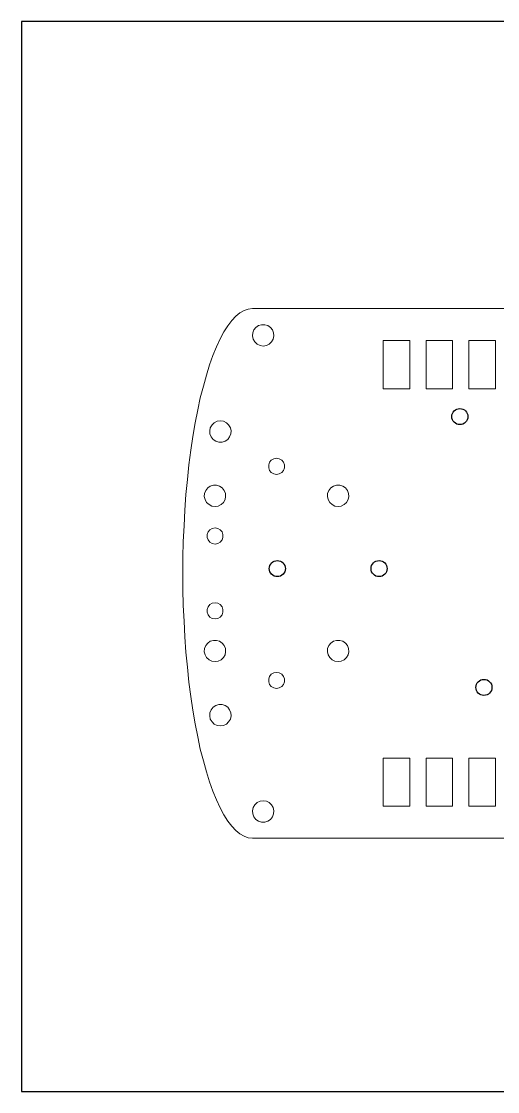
# Model space of a CAD drawing. Header units: millimetres. Extents: x -200 to 601, y -600 to 223.
# Drawn here: x 45.7 to 134.7, y 9.4 to 209.4 of the extents above; entities that cross this region are included whole.
import ezdxf

# ---------------------------------------------------------------- set-up
doc = ezdxf.new("R2010")
doc.units = ezdxf.units.MM
doc.header["$MEASUREMENT"] = 0
doc.layers.add('Layer 1', color=7, linetype='Continuous')

msp = doc.modelspace()

# ---------------------------------------------------------------- linework, layer by layer
msp.add_lwpolyline([(45.73934, 209.37071), (45.73934, 9.37071), (345.73934, 9.37071), (345.73934, 209.37071), (45.73934, 209.37071)])
for centre in [(127.63659, 135.51466), (93.54475, 107.10253), (112.54475, 107.10253), (132.13659, 84.91466)]:
    msp.add_circle(centre, 1.5)
at = {"layer": 'Layer 1', "lineweight": 0}
for points in [[(181.8873, 155.7291), (88.89509, 155.7291), (88.11898, 155.62325), (87.34286, 155.34103), (86.56674, 154.9177), (85.79063, 154.2827), (85.0498, 153.47132), (84.30898, 152.48354), (83.56813, 151.35465), (82.86258, 150.04937), (82.19231, 148.5677), (81.52203, 146.94493), (80.88703, 145.18104), (80.2873, 143.27603), (79.72287, 141.22992), (79.15841, 139.0427), (78.66454, 136.74964), (78.20591, 134.35076), (77.78259, 131.81075), (77.39452, 129.23548), (77.04174, 126.51909), (76.75953, 123.76742), (76.47731, 120.9452), (76.26563, 118.05242), (76.12453, 115.12437), (75.98341, 112.19632), (75.91285, 109.19771), (75.91285, 106.19909), (75.91285, 103.23575), (75.98341, 100.23714), (76.12453, 97.30909), (76.26563, 94.38104), (76.47731, 91.48826), (76.75953, 88.66603), (77.04174, 85.91437), (77.39452, 83.19798), (77.78259, 80.62271), (78.20591, 78.0827), (78.66454, 75.68382), (79.15841, 73.39076), (79.72287, 71.20353), (80.2873, 69.15743), (80.88703, 67.25242), (81.52203, 65.48853), (82.19231, 63.86576), (82.86258, 62.38409), (83.56813, 61.07883), (84.30898, 59.91465), (85.0498, 58.96216), (85.79063, 58.15076), (86.56674, 57.51576), (87.34286, 57.09242), (88.11898, 56.81021), (88.89509, 56.70438), (181.8873, 56.70438)], [(88.96563, 151.14299), (89.17731, 151.70743), (89.53009, 152.16603), (90.02396, 152.51881), (90.58842, 152.6952), (91.18815, 152.6952), (91.75258, 152.51881), (92.24648, 152.16603), (92.63453, 151.70743), (92.84618, 151.14299), (92.88148, 150.57853), (92.77565, 149.97881), (92.45814, 149.48493), (92.0348, 149.06159), (91.50563, 148.81465), (90.90591, 148.70882), (90.3062, 148.81465), (89.77704, 149.06159), (89.3537, 149.48493), (89.03619, 149.97881), (88.89509, 150.57853), (88.96563, 151.14299)], [(118.31674, 140.70076), (113.3073, 140.70076), (113.3073, 149.73188), (118.31674, 149.73188), (118.31674, 140.70076)], [(126.28954, 140.70076), (121.31536, 140.70076), (121.31536, 149.73188), (126.28954, 149.73188), (126.28954, 140.70076)], [(134.29757, 140.70076), (129.28815, 140.70076), (129.28815, 149.73188), (134.29757, 149.73188), (134.29757, 140.70076)], [(84.83815, 132.26938), (84.62647, 131.70492), (84.27369, 131.24632), (83.77981, 130.92881), (83.21536, 130.75242), (82.61563, 130.75242), (82.05119, 130.92881), (81.5573, 131.24632), (81.16925, 131.70492), (80.95759, 132.26938), (80.9223, 132.86909), (81.02813, 133.43354), (81.34564, 133.96271), (81.76898, 134.35076), (82.29814, 134.63297), (82.89787, 134.70353), (83.49757, 134.63297), (84.02674, 134.35076), (84.45008, 133.96271), (84.76759, 133.43354), (84.90868, 132.86909), (84.83815, 132.26938)], [(94.89231, 125.95465), (94.71592, 125.46075), (94.36315, 125.07271), (93.90452, 124.79049), (93.41064, 124.71993), (92.88148, 124.79049), (92.42287, 125.07271), (92.10536, 125.46075), (91.92897, 125.95465), (91.92897, 126.48382), (92.10536, 126.97771), (92.42287, 127.36576), (92.88148, 127.61271), (93.41064, 127.71854), (93.90452, 127.61271), (94.36315, 127.36576), (94.71592, 126.97771), (94.89231, 126.48382), (94.89231, 125.95465)], [(79.9698, 121.15688), (80.18148, 121.72132), (80.53425, 122.17992), (81.02813, 122.5327), (81.59259, 122.70909), (82.19231, 122.70909), (82.75675, 122.5327), (83.25065, 122.17992), (83.63869, 121.72132), (83.85035, 121.15688), (83.88564, 120.55715), (83.77981, 119.9927), (83.4623, 119.46353), (83.03897, 119.07548), (82.47453, 118.79327), (81.91007, 118.72271), (81.31037, 118.79327), (80.7812, 119.07548), (80.32257, 119.46353), (80.04036, 119.9927), (79.89926, 120.55715), (79.9698, 121.15688)], [(106.78091, 119.9927), (106.46342, 119.46353), (106.04008, 119.07548), (105.47565, 118.79327), (104.91119, 118.72271), (104.31146, 118.79327), (103.7823, 119.07548), (103.32369, 119.46353), (103.04147, 119.9927), (102.90035, 120.55715), (102.93564, 121.15688), (103.18259, 121.72132), (103.53537, 122.17992), (104.02924, 122.5327), (104.5937, 122.70909), (105.19341, 122.70909), (105.75786, 122.5327), (106.25174, 122.17992), (106.63981, 121.72132), (106.85147, 121.15688), (106.88676, 120.55715), (106.78091, 119.9927)], [(83.21536, 112.47853), (82.86258, 112.0552), (82.40397, 111.80827), (81.91007, 111.70242), (81.38091, 111.80827), (80.9223, 112.0552), (80.60481, 112.47853), (80.42842, 112.93714), (80.42842, 113.46631), (80.60481, 113.96021), (80.9223, 114.34825), (81.38091, 114.63049), (81.91007, 114.70103), (82.40397, 114.63049), (82.86258, 114.34825), (83.21536, 113.96021), (83.39174, 113.46631), (83.39174, 112.93714), (83.21536, 112.47853)], [(83.39174, 99.46105), (83.39174, 98.96715), (83.21536, 98.47325), (82.86258, 98.04994), (82.40397, 97.80299), (81.91007, 97.73243), (81.38091, 97.80299), (80.9223, 98.04994), (80.60481, 98.47325), (80.42842, 98.96715), (80.42842, 99.46105), (80.60481, 99.95492), (80.9223, 100.37826), (81.38091, 100.62521), (81.91007, 100.73104), (82.40397, 100.62521), (82.86258, 100.37826), (83.21536, 99.95492), (83.39174, 99.46105)], [(80.7812, 90.07715), (80.32257, 90.46521), (80.04036, 90.99438), (79.89926, 91.55882), (79.9698, 92.15854), (80.18148, 92.72298), (80.53425, 93.18159), (81.02813, 93.53436), (81.59259, 93.67548), (82.19231, 93.67548), (82.75675, 93.53436), (83.25065, 93.18159), (83.63869, 92.72298), (83.85035, 92.15854), (83.88564, 91.55882), (83.77981, 90.99438), (83.4623, 90.46521), (83.03897, 90.07715), (82.47453, 89.79493), (81.91007, 89.72437), (81.31037, 89.79493), (80.7812, 90.07715)], [(106.78091, 90.99438), (106.46342, 90.46521), (106.04008, 90.07715), (105.47565, 89.79493), (104.91119, 89.72437), (104.31146, 89.79493), (103.7823, 90.07715), (103.32369, 90.46521), (103.04147, 90.99438), (102.90035, 91.55882), (102.93564, 92.15854), (103.18259, 92.72298), (103.53537, 93.18159), (104.02924, 93.53436), (104.5937, 93.67548), (105.19341, 93.67548), (105.75786, 93.53436), (106.25174, 93.18159), (106.63981, 92.72298), (106.85147, 92.15854), (106.88676, 91.55882), (106.78091, 90.99438)], [(94.89231, 85.94964), (94.71592, 85.45577), (94.36315, 85.0677), (93.90452, 84.82077), (93.41064, 84.71492), (92.88148, 84.82077), (92.42287, 85.0677), (92.10536, 85.45577), (91.92897, 85.94964), (91.92897, 86.47881), (92.10536, 86.97271), (92.42287, 87.36075), (92.88148, 87.6077), (93.41064, 87.71353), (93.90452, 87.6077), (94.36315, 87.36075), (94.71592, 86.97271), (94.89231, 86.47881), (94.89231, 85.94964)], [(84.76759, 78.99994), (84.45008, 78.47077), (84.02674, 78.04743), (83.49757, 77.80048), (82.89787, 77.72992), (82.29814, 77.80048), (81.76898, 78.04743), (81.34564, 78.47077), (81.02813, 78.99994), (80.9223, 79.56437), (80.95759, 80.1641), (81.16925, 80.72853), (81.5573, 81.18714), (82.05119, 81.50465), (82.61563, 81.68104), (83.21536, 81.68104), (83.77981, 81.50465), (84.27369, 81.18714), (84.62647, 80.72853), (84.83815, 80.1641), (84.90868, 79.56437), (84.76759, 78.99994)], [(118.31674, 62.7016), (113.3073, 62.7016), (113.3073, 71.69743), (118.31674, 71.69743), (118.31674, 62.7016)], [(126.28954, 62.7016), (121.31536, 62.7016), (121.31536, 71.69743), (126.28954, 71.69743), (126.28954, 62.7016)], [(134.29757, 62.7016), (129.28815, 62.7016), (129.28815, 71.69743), (134.29757, 71.69743), (134.29757, 62.7016)], [(92.84618, 61.25522), (92.63453, 60.72605), (92.24648, 60.23215), (91.75258, 59.91465), (91.18815, 59.73826), (90.58842, 59.73826), (90.02396, 59.91465), (89.53009, 60.23215), (89.17731, 60.72605), (88.96563, 61.25522), (88.89509, 61.85492), (89.03619, 62.45465), (89.3537, 62.94855), (89.77704, 63.37189), (90.3062, 63.61881), (90.90591, 63.72466), (91.50563, 63.61881), (92.0348, 63.37189), (92.45814, 62.94855), (92.77565, 62.45465), (92.88148, 61.85492), (92.84618, 61.25522)]]:
    msp.add_lwpolyline(points, dxfattribs=at)

doc.saveas('drawing.dxf')
